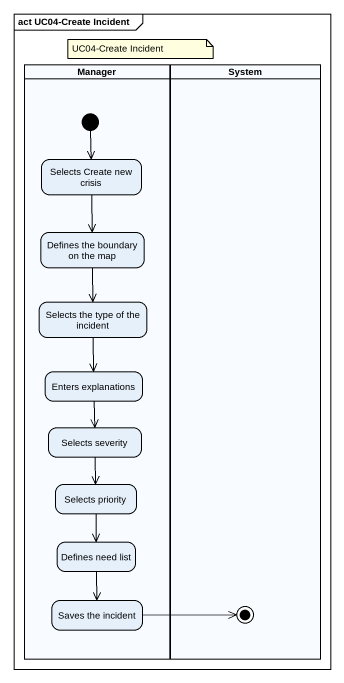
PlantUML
@startuml
mainframe act UC04-Create Incident
hide empty description
state Manager <<partition>> {
  state "Selects Create new crisis" as Selects_Create_new_crisis
  state "Defines the boundary on the map" as Defines_the_boundary_on_the
  state "Selects the type of the incident" as Selects_the_type_of_the
  state "Enters explanations" as Enters_explanations
  state "Selects severity" as Selects_severity
  state "Selects priority" as Selects_priority
  state "Defines need list" as Defines_need_list
  state "Saves the incident" as Saves_the_incident
  [*] --> Selects_Create_new_crisis
}
state System <<partition>> {
  state final1 <<end>>
}
Selects_Create_new_crisis --> Defines_the_boundary_on_the
Defines_the_boundary_on_the --> Selects_the_type_of_the
Selects_the_type_of_the --> Enters_explanations
Enters_explanations --> Selects_severity
Selects_severity --> Selects_priority
Selects_priority --> Defines_need_list
Defines_need_list --> Saves_the_incident
Saves_the_incident -right-> final1
note as N1
  UC04-Create Incident
end note
@enduml
